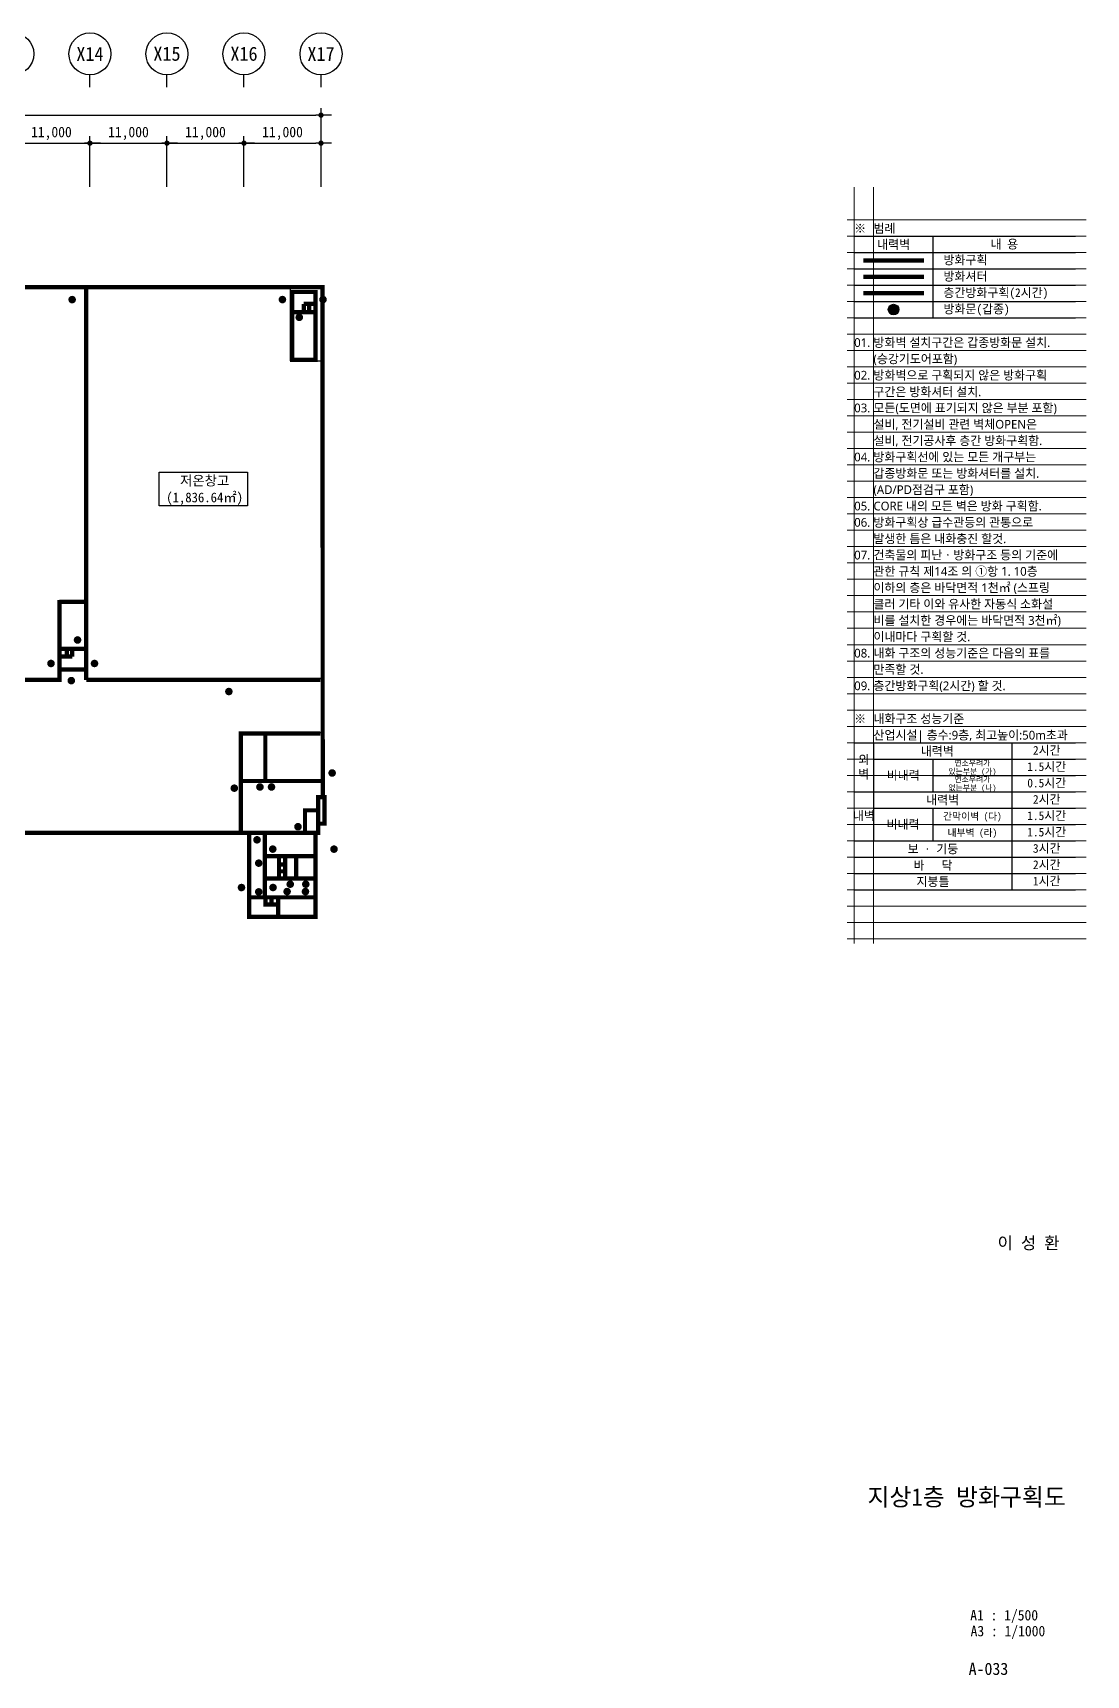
# Model space of a CAD drawing. Header units: millimetres. Extents: x 1075590 to 2680347, y 170599 to 729436.
# Drawn here: x 2109939 to 2260347, y 494985 to 729436 of the extents above; entities that cross this region are included whole.
import ezdxf
from ezdxf.enums import TextEntityAlignment as Align

# ---------------------------------------------------------------- set-up
doc = ezdxf.new("R2010")
doc.units = ezdxf.units.MM
doc.header["$LTSCALE"] = 5
doc.header["$MEASUREMENT"] = 0
doc.header["$PDSIZE"] = -10
for name, pattern in [('DASHDOTX2', [2, 1, -0.5, 0, -0.5]), ('HID', [2, 1.1, -0.9]), ('HIDDEN', [0.375, 0.25, -0.125]), ('PHANTOM2', [1.25, 0.625, -0.125, 0.125, -0.125, 0.125, -0.125])]:
    doc.linetypes.add(name, pattern=pattern)
doc.layers.get('0').update_dxf_attribs({"linetype": 'CONTINUOUS'})
doc.layers.get('Defpoints').update_dxf_attribs({"color": 153, "linetype": 'CONTINUOUS'})
doc.layers.add('0_방화구획 면적', color=7, linetype='CONTINUOUS', plot=False)
for name, color, linetype, lineweight in [('A-AXIS-BUBL', 7, 'CONTINUOUS', 25), ('A-BORD-TEXT', 3, 'CONTINUOUS', 25), ('A-DIMS', 7, 'CONTINUOUS', 25), ('A-DWXM-SHUT', 4, 'HID', 25), ('A-MKXS-MAK2', 3, 'DASHDOTX2', 25), ('A-XXXX-FIRE', 4, 'HIDDEN', 25), ('A-XXXX-TXT2', 3, 'CONTINUOUS', 25)]:
    doc.layers.add(name, color=color, linetype=linetype, lineweight=lineweight)
doc.layers.add('A-XXXX-NPLT', color=144, linetype='CONTINUOUS', lineweight=15, plot=False)
doc.styles.add('HY울릉도L', font='')
doc.styles.add('돋움체', font='')
doc.styles.add('맑은 고딕', font='malgun.ttf')
doc.styles.add('맑은고딕', font='')
doc.styles.get('HY울릉도L').set_extended_font_data('HYwulM')
doc.styles.get('돋움체').set_extended_font_data('DotumChe')
doc.styles.get('맑은고딕').set_extended_font_data('DotumChe')
doc.dimstyles.new('CDIM', dxfattribs={"dimtxt": 3, "dimasz": 1.5, "dimexe": 2, "dimexo": 1, "dimgap": 1, "dimtad": 1, "dimdec": 0, "dimrnd": 0.5, "dimzin": 0, "dimdsep": 32, "dimlunit": 6, "dimtxsty": 'HY울릉도L', "dimblk1": '_CIDOT', "dimblk2": '_CIDOT', "dimsah": 1, "dimcen": 5.5, "dimclrd": 2, "dimclre": 2, "dimclrt": 7, "dimadec": 0, "dimazin": 0, "dimtfac": 1, "dimtdec": 0, "dimtix": 1, "dimtmove": 2, "dimatfit": 1, "dimldrblk": '_CIDOT', "dimfxl": 1, "dimtolj": 1, "dimtzin": 0, "dimlwd": -1, "dimarcsym": 0})

# ---------------------------------------------------------------- blocks, each defined once
blk = doc.blocks.new('_CIDOT')
at = {"color": 0, "linetype": 'ByBlock'}
blk.add_line((2, 0), (-1, 0), dxfattribs=at)
at = {"color": 0, "linetype": 'ByBlock', "const_width": 0.5}
blk.add_lwpolyline([(-0.25, 0, 1), (0.25, 0, 1)], format="xyb", close=True, dxfattribs=at)
blk = doc.blocks.new('*D35')
at = {"layer": 'A-DIMS', "lineweight": -2, "transparency": 16777216}
for p, q in [((258693, 255621), (258693, 262871)), ((269693, 255621), (269693, 262871))]:
    blk.add_line(p, q, dxfattribs=at)
at = {"layer": 'A-DIMS', "transparency": 16777216}
blk.add_line((259443, 261871), (268943, 261871), dxfattribs=at)
at = {"layer": 'Defpoints', "color": 0, "transparency": 16777216}
for p in [(269693, 261871), (258693, 255121), (269693, 255121)]:
    blk.add_point(p, dxfattribs=at)
at = {"layer": 'A-DIMS', "transparency": 16777216, "xscale": 750, "yscale": 750, "zscale": 750, "rotation": 180}
blk.add_blockref('_CIDOT', (258693, 261871), dxfattribs=at)
at = {"layer": 'A-DIMS', "transparency": 16777216, "xscale": 750, "yscale": 750, "zscale": 750}
blk.add_blockref('_CIDOT', (269693, 261871), dxfattribs=at)
at = {"layer": 'A-DIMS', "color": 3, "transparency": 16777216, "insert": (264193, 263275), "char_height": 1500, "attachment_point": 5, "style": '맑은고딕'}
blk.add_mtext('\\A1;11,000', dxfattribs=at)
blk = doc.blocks.new('*D36')
at = {"layer": 'A-DIMS', "lineweight": -2, "transparency": 16777216}
for p, q in [((269693, 255621), (269693, 262871)), ((280693, 255621), (280693, 262871))]:
    blk.add_line(p, q, dxfattribs=at)
at = {"layer": 'A-DIMS', "transparency": 16777216}
blk.add_line((270443, 261871), (279943, 261871), dxfattribs=at)
at = {"layer": 'Defpoints', "color": 0, "transparency": 16777216}
for p in [(280693, 261871), (269693, 255121), (280693, 255121)]:
    blk.add_point(p, dxfattribs=at)
at = {"layer": 'A-DIMS', "transparency": 16777216, "xscale": 750, "yscale": 750, "zscale": 750, "rotation": 180}
blk.add_blockref('_CIDOT', (269693, 261871), dxfattribs=at)
at = {"layer": 'A-DIMS', "transparency": 16777216, "xscale": 750, "yscale": 750, "zscale": 750}
blk.add_blockref('_CIDOT', (280693, 261871), dxfattribs=at)
at = {"layer": 'A-DIMS', "color": 3, "transparency": 16777216, "insert": (275193, 263275), "char_height": 1500, "attachment_point": 5, "style": '맑은고딕'}
blk.add_mtext('\\A1;11,000', dxfattribs=at)
blk = doc.blocks.new('*D37')
at = {"layer": 'A-DIMS', "lineweight": -2, "transparency": 16777216}
for p, q in [((280693, 255621), (280693, 262871)), ((291693, 255621), (291693, 262871))]:
    blk.add_line(p, q, dxfattribs=at)
at = {"layer": 'A-DIMS', "transparency": 16777216}
blk.add_line((281443, 261871), (290943, 261871), dxfattribs=at)
at = {"layer": 'Defpoints', "color": 0, "transparency": 16777216}
for p in [(291693, 261871), (280693, 255121), (291693, 255121)]:
    blk.add_point(p, dxfattribs=at)
at = {"layer": 'A-DIMS', "transparency": 16777216, "xscale": 750, "yscale": 750, "zscale": 750, "rotation": 180}
blk.add_blockref('_CIDOT', (280693, 261871), dxfattribs=at)
at = {"layer": 'A-DIMS', "transparency": 16777216, "xscale": 750, "yscale": 750, "zscale": 750}
blk.add_blockref('_CIDOT', (291693, 261871), dxfattribs=at)
at = {"layer": 'A-DIMS', "color": 3, "transparency": 16777216, "insert": (286193, 263275), "char_height": 1500, "attachment_point": 5, "style": '맑은고딕'}
blk.add_mtext('\\A1;11,000', dxfattribs=at)
blk = doc.blocks.new('*D38')
at = {"layer": 'A-DIMS', "lineweight": -2, "transparency": 16777216}
for p, q in [((126693, 255621), (126693, 266871)), ((302693, 255621), (302693, 266871))]:
    blk.add_line(p, q, dxfattribs=at)
at = {"layer": 'A-DIMS', "transparency": 16777216}
blk.add_line((127443, 265871), (301943, 265871), dxfattribs=at)
at = {"layer": 'Defpoints', "color": 0, "transparency": 16777216}
for p in [(302693, 265871), (126693, 255121), (302693, 255121)]:
    blk.add_point(p, dxfattribs=at)
at = {"layer": 'A-DIMS', "transparency": 16777216, "xscale": 750, "yscale": 750, "zscale": 750, "rotation": 180}
blk.add_blockref('_CIDOT', (126693, 265871), dxfattribs=at)
at = {"layer": 'A-DIMS', "transparency": 16777216, "xscale": 750, "yscale": 750, "zscale": 750}
blk.add_blockref('_CIDOT', (302693, 265871), dxfattribs=at)
at = {"layer": 'A-DIMS', "color": 3, "transparency": 16777216, "insert": (214693, 267275), "char_height": 1500, "attachment_point": 5, "style": '맑은고딕'}
blk.add_mtext('\\A1;176,000', dxfattribs=at)
blk = doc.blocks.new('*D39')
at = {"layer": 'A-DIMS', "lineweight": -2, "transparency": 16777216}
for p, q in [((291693, 255621), (291693, 262871)), ((302693, 255621), (302693, 262871))]:
    blk.add_line(p, q, dxfattribs=at)
at = {"layer": 'A-DIMS', "transparency": 16777216}
blk.add_line((292443, 261871), (301943, 261871), dxfattribs=at)
at = {"layer": 'Defpoints', "color": 0, "transparency": 16777216}
for p in [(302693, 261871), (291693, 255121), (302693, 255121)]:
    blk.add_point(p, dxfattribs=at)
at = {"layer": 'A-DIMS', "transparency": 16777216, "xscale": 750, "yscale": 750, "zscale": 750, "rotation": 180}
blk.add_blockref('_CIDOT', (291693, 261871), dxfattribs=at)
at = {"layer": 'A-DIMS', "transparency": 16777216, "xscale": 750, "yscale": 750, "zscale": 750}
blk.add_blockref('_CIDOT', (302693, 261871), dxfattribs=at)
at = {"layer": 'A-DIMS', "color": 3, "transparency": 16777216, "insert": (297193, 263275), "char_height": 1500, "attachment_point": 5, "style": '맑은고딕'}
blk.add_mtext('\\A1;11,000', dxfattribs=at)
blk = doc.blocks.new('NOTE(220317)')
at = {"layer": 'A-XXXX-NPLT'}
for p, q in [((1010649.8, 179732.7), (1010649.8, 175412.7)), ((1010759.8, 179732.7), (1010759.8, 175412.7)), ((1010609.8, 179546.1), (1011974.8, 179546.1)), ((1010609.8, 179452.7), (1011974.8, 179452.7)), ((1010609.8, 179359.4), (1011974.8, 179359.4)), ((1010609.8, 179266.1), (1011974.8, 179266.1)), ((1010609.8, 179172.7), (1011974.8, 179172.7)), ((1010609.8, 179079.4), (1011974.8, 179079.4)), ((1010609.8, 178986.1), (1011974.8, 178986.1)), ((1010609.8, 178892.7), (1011974.8, 178892.7)), ((1010609.8, 178799.4), (1011974.8, 178799.4)), ((1010609.8, 178706.1), (1011974.8, 178706.1)), ((1010609.8, 178612.7), (1011974.8, 178612.7)), ((1010609.8, 178519.4), (1011974.8, 178519.4)), ((1010609.8, 178426.1), (1011974.8, 178426.1)), ((1010609.8, 178332.7), (1011974.8, 178332.7)), ((1010609.8, 178239.4), (1011974.8, 178239.4)), ((1010609.8, 178146.1), (1011974.8, 178146.1)), ((1010609.8, 178052.7), (1011974.8, 178052.7)), ((1010609.8, 177959.4), (1011974.8, 177959.4)), ((1010609.8, 177866.1), (1011974.8, 177866.1)), ((1010609.8, 177772.7), (1011974.8, 177772.7)), ((1010609.8, 177679.4), (1011974.8, 177679.4)), ((1010609.8, 177586.1), (1011974.8, 177586.1)), ((1010609.8, 177492.7), (1011974.8, 177492.7)), ((1010609.8, 177399.4), (1011974.8, 177399.4)), ((1010609.8, 177306.1), (1011974.8, 177306.1)), ((1010609.8, 177212.7), (1011974.8, 177212.7)), ((1010609.8, 177119.4), (1011974.8, 177119.4)), ((1010609.8, 177026.1), (1011974.8, 177026.1)), ((1010609.8, 176932.7), (1011974.8, 176932.7)), ((1010609.8, 176839.4), (1011974.8, 176839.4)), ((1010609.8, 176746.1), (1011974.8, 176746.1)), ((1010609.8, 176652.7), (1011974.8, 176652.7)), ((1010609.8, 176559.4), (1011974.8, 176559.4)), ((1010609.8, 176466.1), (1011974.8, 176466.1)), ((1010609.8, 176372.7), (1011974.8, 176372.7)), ((1010609.8, 176279.4), (1011974.8, 176279.4)), ((1010609.8, 176186.1), (1011974.8, 176186.1)), ((1010609.8, 176092.7), (1011974.8, 176092.7)), ((1010609.8, 175999.4), (1011974.8, 175999.4)), ((1010609.8, 175906.1), (1011974.8, 175906.1)), ((1010609.8, 175812.7), (1011974.8, 175812.7)), ((1010609.8, 175719.4), (1011974.8, 175719.4)), ((1010609.8, 175626.1), (1011974.8, 175626.1)), ((1010609.8, 175532.7), (1011974.8, 175532.7)), ((1010609.8, 175439.4), (1011974.8, 175439.4))]:
    blk.add_line(p, q, dxfattribs=at)
blk = doc.blocks.new('NOTE_방화구획')
at = {"layer": 'A-MKXS-MAK2', "true_color": 0x991b1e}
blk.add_hatch(color=244, dxfattribs=at).paths.add_polyline_path([(7673.8, 4762.3, 1), (7704.2, 4762.3, 1)])
for points in [[(7576.5, 4972.3), (8209, 4972.3)], [(7801.5, 4972.3), (7801.5, 4738.9)], [(7576.5, 4925.6), (8209, 4925.6)], [(7576.5, 4878.9), (8209, 4878.9)], [(7576.5, 4832.3), (8209, 4832.3)], [(7576.5, 4785.6), (8209, 4785.6)], [(7576.5, 4738.9), (8209, 4738.9)], [(7576.5, 3525.6), (8209, 3525.6)], [(7631.5, 3525.6), (7631.5, 3245.6)], [(8026.5, 3525.6), (8026.5, 3105.6)], [(7631.5, 3478.9), (8209, 3478.9)], [(7801.5, 3478.9), (7801.5, 3385.6)], [(7801.5, 3432.3), (8209, 3432.3)], [(7576.5, 3385.6), (8209, 3385.6)], [(7631.5, 3338.9), (8209, 3338.9)], [(7801.5, 3338.9), (7801.5, 3245.6)], [(7801.5, 3292.3), (8209, 3292.3)], [(7576.5, 3245.6), (8209, 3245.6)], [(7576.5, 3198.9), (8209, 3198.9)], [(7576.5, 3152.3), (8209, 3152.3)], [(7576.5, 3105.6), (8209, 3105.6)]]:
    blk.add_lwpolyline(points)
at = {"layer": 'A-DWXM-SHUT', "color": 6, "linetype": 'HID', "ltscale": 400, "const_width": 12}
blk.add_lwpolyline([(7602.3, 4855.6), (7775.7, 4855.6)], dxfattribs=at)
at = {"layer": 'A-DWXM-SHUT', "linetype": 'HIDDEN', "ltscale": 500, "const_width": 12}
blk.add_lwpolyline([(7602.3, 4808.9), (7775.7, 4808.9)], dxfattribs=at)
at = {"layer": 'A-MKXS-MAK2', "color": 244, "linetype": 'Continuous', "true_color": 0x991b1e}
blk.add_circle((7689, 4762.3), 15.2, dxfattribs=at)
at = {"layer": 'A-XXXX-FIRE', "color": 5, "linetype": 'PHANTOM2', "ltscale": 600, "const_width": 12}
blk.add_lwpolyline([(7602.3, 4902.3), (7775.7, 4902.3)], dxfattribs=at)
at = {"layer": 'A-XXXX-TXT2'}
for s, style, p in [('※', '맑은 고딕', (7576.5, 4993.9)), ('범례 ', '맑은 고딕', (7631.5, 4993.9)), ('방화구획', '돋움체', (7831.5, 4903.9)), ('방화셔터', '돋움체', (7831.5, 4857.3)), ('층간방화구획(2시간)', '돋움체', (7831.5, 4810.6)), ('방화문(갑종)', '돋움체', (7831.5, 4763.9)), ('01.', '맑은 고딕', (7576.5, 4668.1)), ('방화벽 설치구간은 갑종방화문 설치.', '맑은 고딕', (7631.5, 4668.1)), ('(승강기도어포함)', '맑은 고딕', (7631.5, 4621.4)), ('02.', '맑은 고딕', (7576.5, 4574.8)), ('방화벽으로 구획되지 않은 방화구획', '맑은 고딕', (7631.5, 4574.8)), ('구간은 방화셔터 설치.', '맑은 고딕', (7631.5, 4527.3)), ('03.', '맑은 고딕', (7576.5, 4481.4)), ('모든(도면에 표기되지 않은 부분 포함) ', '맑은 고딕', (7631.5, 4481.4)), ('설비, 전기설비 관련 벽체OPEN은', '맑은 고딕', (7631.5, 4434.8)), ('설비, 전기공사후 층간 방화구획함.', '맑은 고딕', (7631.5, 4388.1)), ('04.', '맑은 고딕', (7576.5, 4341.4)), ('방화구획선에 있는 모든 개구부는', '맑은 고딕', (7631.5, 4341.4)), ('갑종방화문 또는 방화셔터를 설치.', '맑은 고딕', (7631.5, 4294.8)), ('(AD/PD점검구 포함)', '맑은 고딕', (7631.5, 4248.1)), ('05.', '맑은 고딕', (7576.5, 4201.4)), ('CORE 내의 모든 벽은 방화 구획함.', '맑은 고딕', (7631.5, 4201.4)), ('06.', '맑은 고딕', (7576.5, 4154.8)), ('방화구획상 급수관등의 관통으로 ', '맑은 고딕', (7631.5, 4154.8)), ('발생한 틈은 내화충진 할것.', '맑은 고딕', (7631.5, 4108.1)), ('07.', '맑은 고딕', (7576.5, 4061.4)), ('건축물의 피난ㆍ방화구조 등의 기준에', '맑은 고딕', (7631.5, 4061.4)), ('관한 규칙 제14조 의 ①항 1. 10층', '맑은 고딕', (7631.5, 4014.8)), ('이하의 층은 바닥면적 1천㎡ (스프링', '맑은 고딕', (7631.5, 3968.1)), ('클러 기타 이와 유사한 자동식 소화설', '맑은 고딕', (7631.5, 3921.4)), ('비를 설치한 경우에는 바닥면적 3천㎡)', '맑은 고딕', (7631.5, 3874.8)), ('이내마다 구획할 것.', '맑은 고딕', (7631.5, 3828.1)), ('08.', '맑은 고딕', (7576.5, 3781.4)), ('내화 구조의 성능기준은 다음의 표를', '맑은 고딕', (7631.5, 3781.4)), ('만족할 것.', '맑은 고딕', (7631.5, 3734.8)), ('09.', '맑은 고딕', (7576.5, 3688.1)), ('층간방화구획(2시간) 할 것. ', '맑은 고딕', (7631.5, 3688.1)), ('※', '맑은 고딕', (7576.5, 3593.9)), ('내화구조 성능기준', '맑은 고딕', (7631.5, 3593.9)), ('산업시설| 층수:9층, 최고높이:50m초과', '맑은 고딕', (7631.5, 3547.2))]:
    blk.add_text(s, height=25, dxfattribs=dict(at, style=style)).set_placement(p, align=Align.MIDDLE_LEFT)
at = {"layer": 'A-XXXX-TXT2', "style": '돋움체'}
for s, height, p in [('내력벽', 25, (7689, 4948.1)), ('내 용', 25, (8005.3, 4948.9)), ('내력벽', 25, (7813.7, 3501.4)), ('2시간', 25, (8126.5, 3503.9)), ('연소우려가', 16, (7914, 3467.6)), ('1.5시간', 25, (8126.5, 3457.3)), ('비내력', 25, (7716.5, 3432.3)), ('있는부분 (가)', 16, (7914, 3443.6)), ('연소우려가', 16, (7914, 3420.9)), ('0.5시간', 25, (8126.5, 3410.6)), ('내력벽', 25, (7829, 3362.3)), ('없는부분 (나)', 16, (7914, 3396.9)), ('2시간', 25, (8126.5, 3363.9)), ('1.5시간', 25, (8126.5, 3317.3)), ('비내력', 25, (7716.1, 3292.3)), ('간막이벽 (다)', 20, (7914, 3315.6)), ('1.5시간', 25, (8126.5, 3270.6)), ('보 · 기둥', 25, (7801.5, 3222.3)), ('내부벽 (라)', 20, (7914, 3268.9)), ('3시간', 25, (8126.5, 3223.9)), ('바   닥', 25, (7801.5, 3175.6)), ('2시간', 25, (8126.5, 3177.3)), ('지붕틀', 25, (7801.5, 3128.9)), ('1시간', 25, (8126.5, 3130.6))]:
    blk.add_text(s, height=height, dxfattribs=at).set_placement(p, align=Align.MIDDLE_CENTER)
at = {"layer": 'A-XXXX-TXT2', "char_height": 25, "attachment_point": 5, "style": '맑은 고딕'}
for s, width, insert in [('{\\fDotumChe|b0|i0|c129|p49;외\\P벽}', 24.9, (7604, 3455.1)), ('{\\fDotumChe|b0|i0|c129|p49;내벽}', 25, (7604, 3315.6))]:
    blk.add_mtext_dynamic_manual_height_columns(s, width=width, gutter_width=125, heights=[0], dxfattribs=dict(at, insert=insert))
blk = doc.blocks.new('DIM(210222)')
for p, q in [((269693, 269870.6), (269693, 271620.6)), ((280693, 269870.6), (280693, 271620.6)), ((291693, 269870.6), (291693, 271620.6)), ((302693, 269870.6), (302693, 271620.6))]:
    blk.add_line(p, q)
at = {"layer": 'A-AXIS-BUBL', "ltscale": 0.2}
for centre in [(258693, 274620.6), (269693, 274620.6), (280693, 274620.6), (291693, 274620.6), (302693, 274620.6)]:
    blk.add_circle(centre, 3000, dxfattribs=at)
at = {"layer": 'A-XXXX-TXT2', "ltscale": 0.2, "style": '맑은고딕'}
for s, p in [('X14', (269693, 274620.6)), ('X15', (280693, 274620.6)), ('X16', (291693, 274620.6)), ('X17', (302693, 274620.6))]:
    blk.add_text(s, height=2000, dxfattribs=at).set_placement(p, align=Align.MIDDLE)
at = {"layer": 'A-DIMS'}
for p1, p2, distance, picture, middle in [((126693, 255120.6), (302693, 255120.6), 10750, '*D38', (214693, 267275.5)), ((258693, 255120.6), (269693, 255120.6), 6750, '*D35', (264193, 263275.5)), ((269693, 255120.6), (280693, 255120.6), 6750, '*D36', (275193, 263275.5)), ((280693, 255120.6), (291693, 255120.6), 6750, '*D37', (286193, 263275.5)), ((291693, 255120.6), (302693, 255120.6), 6750, '*D39', (297193, 263275.5))]:
    dim = blk.add_aligned_dim(p1=p1, p2=p2, distance=distance, dimstyle='CDIM', override={"dimscale": 500, "dimtxsty": '맑은고딕', "dimclrd": 256, "dimclre": 256, "dimclrt": 3}, dxfattribs=at)
    dim.commit()
    dim.dimension.update_dxf_attribs({"geometry": picture, "text_midpoint": middle})

msp = doc.modelspace()

# ---------------------------------------------------------------- hatches: boundary and pattern name
at = {"layer": 'A-MKXS-MAK2'}
for points in [[(2115007, 691352, -1), (2116097, 691352, -1)], [(2145031, 691358, -1), (2146121, 691358, -1)], [(2150831, 691358, -1), (2151922, 691358, -1)], [(2148528, 688824, 1), (2147438, 688824, 1)], [(2115778, 642764, -1), (2116868, 642764, -1)], [(2111986, 639409, -1), (2113076, 639409, -1)], [(2118198, 639409, -1), (2119288, 639409, -1)], [(2114886, 636960, -1), (2115976, 636960, -1)], [(2138476, 635403, 1), (2137386, 635403, 1)], [(2153222, 623776, -1), (2152132, 623776, -1)], [(2139250, 621609, -1), (2138160, 621609, -1)], [(2142912, 621780, -1), (2141822, 621780, -1)], [(2144563, 621780, -1), (2143473, 621780, -1)], [(2148347, 616110, -1), (2147257, 616110, -1)], [(2142497, 614237, -1), (2141407, 614237, -1)], [(2144745, 612906, -1), (2143655, 612906, -1)], [(2153486, 612906, -1), (2152396, 612906, -1)], [(2142742, 610903, -1), (2141652, 610903, -1)], [(2140279, 607421, -1), (2139189, 607421, -1)], [(2142742, 606803, -1), (2141652, 606803, -1)], [(2144781, 607429, -1), (2143691, 607429, -1)], [(2146793, 606845, 1), (2145703, 606845, 1)], [(2147239, 607899, -1), (2146149, 607899, -1)], [(2149413, 606845, 1), (2148323, 606845, 1)], [(2149460, 607899, -1), (2148370, 607899, -1)]]:
    msp.add_hatch(color=240, dxfattribs=at).paths.add_polyline_path(points)

# ---------------------------------------------------------------- linework, layer by layer
at = {"layer": '0_방화구획 면적'}
for points in [[(2085640, 682636), (2089440, 682636), (2089440, 693136), (2117540, 693136), (2117540, 648386), (2113740, 648386), (2113740, 637286), (2085640, 637286), (2085640, 682636)], [(2052640, 637186), (2052640, 638386), (2056440, 638386), (2056440, 637286), (2113740, 637286), (2113740, 638386), (2117540, 638386), (2117540, 637286), (2151290, 637286), (2151290, 629486), (2139540, 629486), (2139540, 615436), (2018890, 615436), (2018890, 637286), (2052640, 637286)]]:
    msp.add_lwpolyline(points, dxfattribs=at)
for points in [[(2117540, 693136), (2146690, 693136), (2146690, 682636), (2151290, 682636), (2151290, 637286), (2117540, 637286)], [(2140590, 661914), (2127990, 661914), (2127990, 666714), (2140590, 666714)]]:
    msp.add_lwpolyline(points, close=True, dxfattribs=at)
at = {"layer": 'A-DWXM-SHUT', "linetype": 'HIDDEN', "ltscale": 500, "const_width": 600}
msp.add_lwpolyline([(2018890, 615236), (2018890, 693136), (2151290, 693136), (2151340, 620336)], dxfattribs=at)
at = {"layer": 'A-DWXM-SHUT', "color": 6, "linetype": 'HID', "ltscale": 400, "const_width": 600}
for points in [[(2135058, 637064), (2129858, 637064)], [(2095540, 615222), (2140844, 615222)]]:
    msp.add_lwpolyline(points, dxfattribs=at)
at = {"layer": 'A-XXXX-FIRE', "color": 5, "linetype": 'PHANTOM2', "ltscale": 600, "const_width": 600}
for points in [[(2117558, 637064), (2117558, 693136)], [(2150333, 689549), (2146894, 689549)], [(2150333, 690736), (2148626, 690736)], [(2148626, 689649), (2148626, 690736)], [(2149404, 689649), (2149404, 690736)], [(2113758, 638364), (2113758, 648184), (2117558, 648184)], [(2113758, 641489), (2117558, 641489)], [(2113758, 640403), (2115569, 640403)], [(2114791, 641489), (2114791, 640403)], [(2115569, 641489), (2115569, 640403)], [(2117358, 638540), (2113758, 638540), (2113758, 637064), (2102058, 637064)], [(2129858, 637064), (2117558, 637064)], [(2151008, 637064), (2135058, 637064)], [(2150990, 629415), (2139637, 629415), (2139637, 615236), (2140844, 615236)], [(2143140, 629415), (2143140, 622636)], [(2139568, 622636), (2151290, 622636)], [(2150490, 616536), (2151590, 616536), (2151584, 620336), (2150690, 620336), (2150690, 618436)], [(2148794, 615236), (2148794, 618436), (2150690, 618436), (2150690, 615236), (2150294, 615236)], [(2143069, 615236), (2143069, 606020), (2150294, 606020)], [(2150294, 611911), (2143069, 611911)], [(2145081, 611836), (2145081, 608724)], [(2145981, 611836), (2145981, 608724)], [(2147543, 611836), (2147543, 608724)], [(2145081, 610702), (2145981, 610702)], [(2145081, 609745), (2145981, 609745)], [(2143069, 608724), (2150294, 608724)], [(2143069, 606020), (2140844, 606020)], [(2143164, 605995), (2143164, 605003), (2144978, 605003)], [(2144027, 605003), (2144027, 605995)], [(2144978, 603236), (2144978, 605995)]]:
    msp.add_lwpolyline(points, dxfattribs=at)
for points in [[(2150294, 682767), (2146983, 682767), (2146983, 692436), (2150294, 692436)], [(2150294, 603236), (2140844, 603236), (2140844, 615236), (2150294, 615236)]]:
    msp.add_lwpolyline(points, close=True, dxfattribs=at)

# ---------------------------------------------------------------- block references
msp.add_blockref('DIM(210222)', (1848397, 451815))
for name, p, xscale, yscale, zscale in [('NOTE(220317)', (-23039023, -3785891), 25, 25, 25), ('NOTE_방화구획', (1848397, 451815), 50, 50, 50)]:
    msp.add_blockref(name, p, dxfattribs=dict(xscale=xscale, yscale=yscale, zscale=zscale))

# ---------------------------------------------------------------- texts
at = {"layer": '0_방화구획 면적', "style": '돋움체'}
for s, p in [('저온창고', (2134473, 665514)), ('(1,836.64㎡)', (2134473, 663114))]:
    msp.add_text(s, height=1400, dxfattribs=at).set_placement(p, align=Align.MIDDLE_CENTER)
at = {"layer": 'A-BORD-TEXT', "style": '맑은고딕'}
for s, height, p in [('이 성 환', 1750, (2256540, 555813)), ('A1 : 1/500', 1500, (2253484, 502799)), ('A3 : 1/1000', 1500, (2254507, 500532)), ('A-033', 1750, (2249223, 495014))]:
    msp.add_text(s, height=height, dxfattribs=at).set_placement(p, align=Align.RIGHT)
msp.add_text('지상1층 방화구획도', height=2500, dxfattribs=at).set_placement((2243285, 520428), align=Align.MIDDLE_CENTER)

doc.saveas('drawing.dxf')
